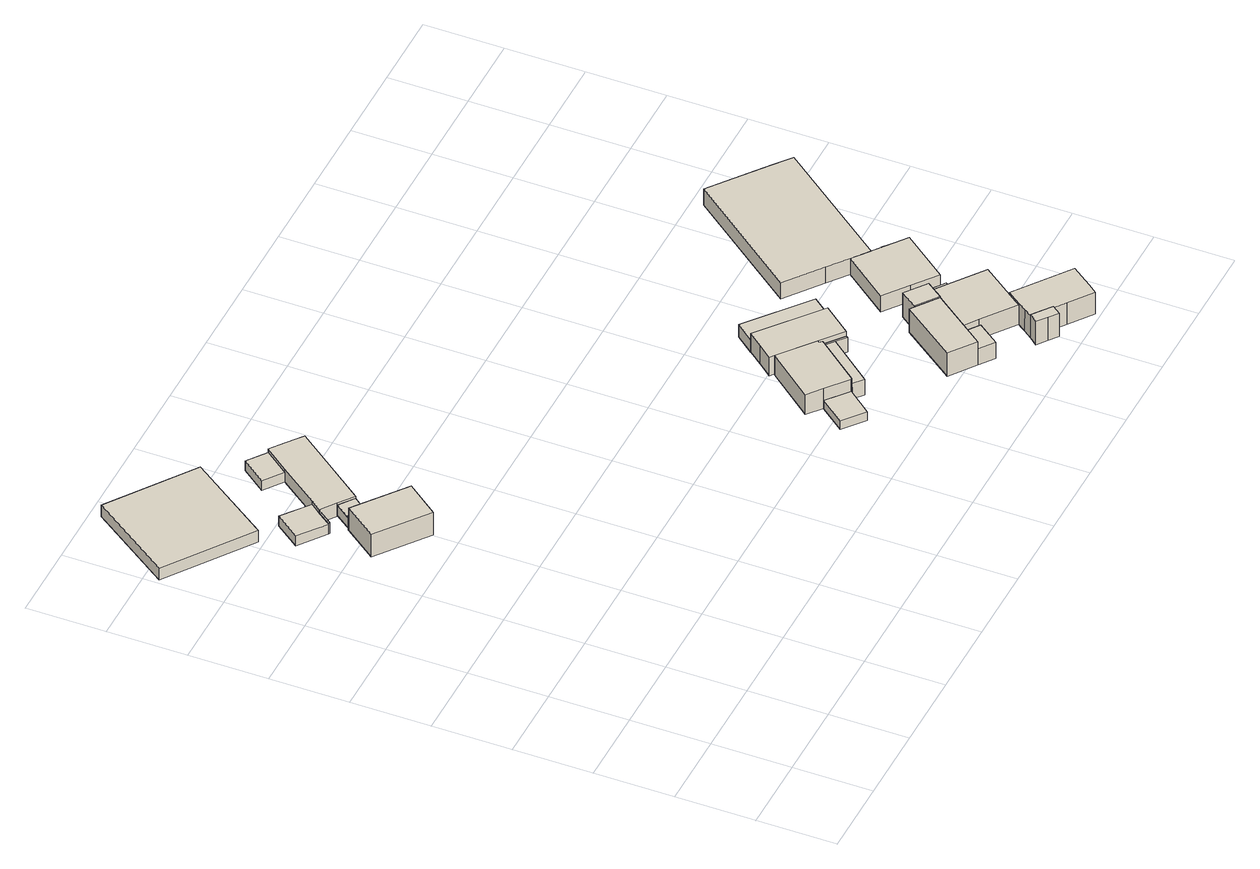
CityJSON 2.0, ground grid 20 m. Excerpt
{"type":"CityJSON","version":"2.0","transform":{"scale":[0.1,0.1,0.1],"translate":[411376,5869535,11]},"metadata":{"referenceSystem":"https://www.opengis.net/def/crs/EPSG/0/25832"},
"CityObjects":{
"building1":{"type":"Building","attributes":{"Gemeindeschluessel":"03454033","AbsoluteHoehe":"11.341","MittlereTraufHoehe":"13.467","Firsthoehe":"16.018","function":"31001_2000","roofType":"3100","measuredHeight":4.68},"address":[{"country":"Germany","locality":"Lorup"}],"geometry":[{"type":"MultiSurface","lod":"1","boundaries":[[[0,1,2,3]],[[4,5,6,7]],[[4,7,3,2]],[[5,4,2,1]],[[6,5,1,0]],[[7,6,0,3]]]}]},
"building2":{"type":"Building","attributes":{"Gemeindeschluessel":"03454033","AbsoluteHoehe":"12.081","MittlereTraufHoehe":"16.397","Firsthoehe":"21.059","function":"31001_1000","roofType":"3100","measuredHeight":8.98},"address":[{"country":"Germany","locality":"Lorup","thoroughfareNumber":"15","thoroughfareName":"Hilkenbrooker Straße"}],"children":["building2-1","building2-2"],"geometry":[{"type":"MultiSurface","lod":"1","boundaries":[[[8,9,10,11]],[[12,13,14,15]],[[12,15,11,10]],[[13,12,10,9]],[[8,14,16,17,18,19,20,9]],[[15,14,8,11]],[[17,16,21,18]],[[19,18,21,13,20]]]}]},
"building2-1":{"type":"BuildingPart","attributes":{"AbsoluteHoehe":"12.081","MittlereTraufHoehe":"15.14","Firsthoehe":"15.14","roofType":"1000","measuredHeight":3.06},"parents":["building2"],"geometry":[{"type":"MultiSurface","lod":"1","boundaries":[[[18,17,22,23]],[[24,16,21,25]],[[24,25,23,22]],[[16,24,22,17]],[[23,25,26,27]],[[18,21,16,17]],[[27,26,21,18]]]}]},
"building2-2":{"type":"BuildingPart","attributes":{"AbsoluteHoehe":"12.081","MittlereTraufHoehe":"16.397","Firsthoehe":"16.397","roofType":"1000","measuredHeight":4.32},"parents":["building2"],"geometry":[{"type":"MultiSurface","lod":"1","boundaries":[[[20,19,28,29]],[[26,21,13,30]],[[26,30,29,28]],[[19,18,27,28]],[[13,21,19,20]],[[30,13,20,29]],[[18,21,26,27]]]}]},
"building3":{"type":"Building","attributes":{"Gemeindeschluessel":"03454033","AbsoluteHoehe":"11.828","MittlereTraufHoehe":"15.415","Firsthoehe":"16.266","function":"31001_2000","roofType":"3100","measuredHeight":4.44},"address":[{"country":"Germany","locality":"Lorup"}],"children":["building3-1","building3-2","building3-3"],"geometry":[{"type":"MultiSurface","lod":"1","boundaries":[[[31,32,33,34,35,36,37,38,39]],[[40,41,42,43,44,45,46,47,48]],[[40,48,39,38]],[[41,40,38,37]],[[36,49,50,37]],[[35,51,52,36]],[[44,43,35,34]],[[33,53,54,34]],[[46,45,33,32]],[[47,46,32,31]],[[48,47,31,39]],[[49,42,41,50]],[[51,43,42,52]],[[53,45,44,54]]]}]},
"building3-1":{"type":"BuildingPart","attributes":{"AbsoluteHoehe":"11.828","MittlereTraufHoehe":"14.595","Firsthoehe":"14.595","roofType":"1000","measuredHeight":2.77},"parents":["building3"],"geometry":[{"type":"MultiSurface","lod":"1","boundaries":[[[54,53,55,56]],[[57,45,44,58]],[[57,58,56,55]],[[45,57,55,53]],[[58,44,54,56]],[[44,45,53,54]]]}]},
"building3-2":{"type":"BuildingPart","attributes":{"AbsoluteHoehe":"11.828","MittlereTraufHoehe":"15.038","Firsthoehe":"15.038","roofType":"1000","measuredHeight":3.21},"parents":["building3"],"geometry":[{"type":"MultiSurface","lod":"1","boundaries":[[[59,50,49,60]],[[42,41,61,62]],[[49,52,63,60]],[[61,41,50,59]],[[62,61,59,60]],[[42,62,63,52]],[[41,42,49,50]]]}]},
"building3-3":{"type":"BuildingPart","attributes":{"AbsoluteHoehe":"11.828","MittlereTraufHoehe":"14.744","Firsthoehe":"14.744","roofType":"1000","measuredHeight":2.92},"parents":["building3"],"geometry":[{"type":"MultiSurface","lod":"1","boundaries":[[[63,51,64,65]],[[66,43,62,67]],[[66,67,65,64]],[[43,66,64,51]],[[67,62,63,65]],[[52,42,43,51]],[[63,62,42,52]]]}]},
"building4":{"type":"Building","attributes":{"Gemeindeschluessel":"03454033","AbsoluteHoehe":"11.14","MittlereTraufHoehe":"13.613","Firsthoehe":"13.613","function":"31001_2000","roofType":"1000","measuredHeight":2.47},"address":[{"country":"Germany","locality":"Lorup"}],"geometry":[{"type":"MultiSurface","lod":"1","boundaries":[[[68,69,70,71]],[[72,73,74,75]],[[72,75,71,70]],[[73,72,70,69]],[[74,73,69,68]],[[75,74,68,71]]]}]},
"building5":{"type":"Building","attributes":{"Gemeindeschluessel":"03454033","AbsoluteHoehe":"11.246","MittlereTraufHoehe":"17.111","Firsthoehe":"17.111","function":"31001_2000","roofType":"1000","measuredHeight":5.87},"address":[{"country":"Germany","locality":"Lorup"}],"geometry":[{"type":"MultiSurface","lod":"1","boundaries":[[[76,77,78,79,80,81,82,83,84,85]],[[86,87,88,89,90,91,92,93,94,95]],[[86,95,85,84]],[[87,86,84,83]],[[88,87,83,82]],[[89,88,82,81]],[[90,89,81,80]],[[91,90,80,79]],[[92,91,79,78]],[[93,92,78,77]],[[94,93,77,76]],[[95,94,76,85]]]}]},
"building6":{"type":"Building","attributes":{"Gemeindeschluessel":"03454033","AbsoluteHoehe":"11.239","MittlereTraufHoehe":"15.752","Firsthoehe":"16.091","function":"51009_1610","roofType":"2100","measuredHeight":4.85},"address":[{"country":"Germany","locality":"Lorup"}],"children":["building6-1"],"geometry":[{"type":"MultiSurface","lod":"1","boundaries":[[[96,97,98,99]],[[100,101,102,88]],[[100,88,99,98]],[[101,100,98,97]],[[102,101,97,96]],[[99,88,89,103,104,96]],[[103,89,102,104]]]}]},
"building6-1":{"type":"BuildingPart","attributes":{"BezugspunktDach":"4000","AbsoluteHoehe":"11.239","MittlereTraufHoehe":"14.739","Firsthoehe":"14.739","measuredHeight":3.5},"parents":["building6"],"geometry":[{"type":"MultiSurface","lod":"1","boundaries":[[[104,103,105,106]],[[90,89,102,91]],[[90,91,106,105]],[[89,90,105,103]],[[91,102,104,106]],[[102,89,103,104]]]}]},
"building7":{"type":"Building","attributes":{"Gemeindeschluessel":"03454033","AbsoluteHoehe":"11.491","MittlereTraufHoehe":"16.359","Firsthoehe":"18.431","function":"31001_2000","roofType":"3100","measuredHeight":6.94},"address":[{"country":"Germany","locality":"Lorup"}],"children":["building7-1"],"geometry":[{"type":"MultiSurface","lod":"1","boundaries":[[[107,108,109,110,111,112,113,114]],[[115,116,117,118,119,120,121,122]],[[115,122,114,113]],[[116,115,113,112]],[[117,116,112,111]],[[118,117,111,110]],[[119,118,110,109]],[[120,119,109,108]],[[107,123,124,108]],[[122,121,107,114]],[[123,121,120,124]]]}]},
"building7-1":{"type":"BuildingPart","attributes":{"BezugspunktDach":"2200","AbsoluteHoehe":"11.491","MittlereTraufHoehe":"15.668","Firsthoehe":"15.668","measuredHeight":4.18},"parents":["building7"],"geometry":[{"type":"MultiSurface","lod":"1","boundaries":[[[125,126,127,124,123,128]],[[121,120,129,130,131,132]],[[121,132,128,123]],[[129,120,124,127]],[[130,129,127,126]],[[131,130,126,125]],[[132,131,125,128]],[[120,121,123,124]]]}]},
"building8":{"type":"Building","attributes":{"Gemeindeschluessel":"03454033","AbsoluteHoehe":"11.446","MittlereTraufHoehe":"15.073","Firsthoehe":"16.261","function":"51009_1610","roofType":"2100","measuredHeight":4.82},"address":[{"country":"Germany","locality":"Lorup"}],"geometry":[{"type":"MultiSurface","lod":"1","boundaries":[[[133,134,135,136]],[[137,138,139,140]],[[137,140,136,135]],[[138,137,135,134]],[[139,138,134,133]],[[140,139,133,136]]]}]},
"building9":{"type":"Building","attributes":{"Gemeindeschluessel":"03454033","AbsoluteHoehe":"11.761","MittlereTraufHoehe":"16.939","Firsthoehe":"20.547","function":"31001_2000","roofType":"3100","measuredHeight":8.79},"address":[{"country":"Germany","locality":"Lorup"}],"children":["building9-1","building9-2","building9-3"],"geometry":[{"type":"MultiSurface","lod":"1","boundaries":[[[141,142,143,144]],[[145,146,147,148]],[[143,149,150,151,148,144]],[[146,145,143,142]],[[147,146,142,141]],[[152,153,147,141]],[[149,145,151,150]],[[144,148,153,152]]]}]},
"building9-1":{"type":"BuildingPart","attributes":{"BezugspunktDach":"2200","AbsoluteHoehe":"11.761","MittlereTraufHoehe":"17.171","Firsthoehe":"17.171","measuredHeight":5.41},"parents":["building9"],"geometry":[{"type":"MultiSurface","lod":"1","boundaries":[[[154,155,156,157]],[[158,159,160,161]],[[159,158,156,155]],[[160,159,155,154]],[[161,160,154,157]],[[158,161,157,156]]]}]},
"building9-2":{"type":"BuildingPart","attributes":{"AbsoluteHoehe":"11.761","MittlereTraufHoehe":"17.496","Firsthoehe":"20.545","roofType":"3100","measuredHeight":8.78},"parents":["building9"],"geometry":[{"type":"MultiSurface","lod":"1","boundaries":[[[162,163,164,165]],[[166,158,148,153]],[[166,153,165,164]],[[158,166,164,163]],[[162,148,161,157,156,163]],[[165,152,144,162]],[[157,161,158,156]],[[152,153,148,144]]]}]},
"building9-3":{"type":"BuildingPart","attributes":{"AbsoluteHoehe":"11.761","MittlereTraufHoehe":"16.554","Firsthoehe":"18.658","roofType":"2100","measuredHeight":6.9},"parents":["building9"],"geometry":[{"type":"MultiSurface","lod":"1","boundaries":[[[149,167,168,150]],[[169,170,145,151]],[[169,151,150,168]],[[170,169,168,167]],[[145,170,167,149]],[[150,151,145,149]]]}]},
"building10":{"type":"Building","attributes":{"Gemeindeschluessel":"03454033","AbsoluteHoehe":"11.819","MittlereTraufHoehe":"16.282","Firsthoehe":"20.466","function":"31001_1000","roofType":"3100","measuredHeight":8.65},"address":[{"country":"Germany","locality":"Lorup","thoroughfareNumber":"13","thoroughfareName":"Hilkenbrooker Straße"}],"children":["building10-1","building10-2","building10-3"],"geometry":[{"type":"MultiSurface","lod":"1","boundaries":[[[171,172,173,174,175,176,177,178,179]],[[180,181,161,160,182,183,184,185,186]],[[178,187,188,179]],[[181,180,178,177]],[[161,181,177,176]],[[160,161,176,175]],[[182,160,175,174]],[[183,182,174,173]],[[184,183,173,172]],[[186,185,171,179]],[[187,180,186,188]],[[171,185,189,190]],[[190,189,184,172]]]}]},
"building10-1":{"type":"BuildingPart","attributes":{"AbsoluteHoehe":"11.819","MittlereTraufHoehe":"18.277","Firsthoehe":"19.917","roofType":"3100","measuredHeight":8.1},"parents":["building10"],"geometry":[{"type":"MultiSurface","lod":"1","boundaries":[[[191,192,193,194,195,196]],[[197,198,199,200,201,202]],[[197,202,196,195]],[[198,197,195,194]],[[193,203,204,194]],[[192,205,203,193]],[[201,200,192,191]],[[202,201,191,196]],[[203,199,198,204]],[[200,199,203,205]]]}]},
"building10-2":{"type":"BuildingPart","attributes":{"AbsoluteHoehe":"11.819","MittlereTraufHoehe":"17.535","Firsthoehe":"19.849","roofType":"3300","measuredHeight":8.03},"parents":["building10"],"geometry":[{"type":"MultiSurface","lod":"1","boundaries":[[[206,207,208,209,210,211,212,204,205,213]],[[200,198,214,189,184,215,216,217,218,219]],[[200,219,213,205]],[[214,198,204,212]],[[211,190,171,185,214,212]],[[210,172,190,211]],[[215,184,210,209]],[[216,215,209,208]],[[217,216,208,207]],[[218,217,207,206]],[[219,218,206,213]],[[204,198,199,203]],[[203,199,200,205]],[[190,189,185,171]],[[184,189,190,172]]]}]},
"building10-3":{"type":"BuildingPart","attributes":{"BezugspunktDach":"2200","AbsoluteHoehe":"11.819","MittlereTraufHoehe":"14.601","Firsthoehe":"14.601","measuredHeight":2.78},"parents":["building10"],"geometry":[{"type":"MultiSurface","lod":"1","boundaries":[[[220,188,187,221]],[[180,186,169,151]],[[180,151,221,187]],[[169,186,188,220]],[[151,169,220,221]],[[186,180,187,188]]]}]},
"building11":{"type":"Building","attributes":{"Gemeindeschluessel":"03454033","AbsoluteHoehe":"11.25","MittlereTraufHoehe":"15.503","Firsthoehe":"17.452","function":"31001_2000","roofType":"3100","measuredHeight":6.2},"address":[{"country":"Germany","locality":"Lorup"}],"children":["building11-1","building11-2","building11-3"],"geometry":[{"type":"MultiSurface","lod":"1","boundaries":[[[222,223,224,225,226,227,228,229,230]],[[231,232,233,234,235,236,237,238,239]],[[229,240,241,230]],[[233,232,228,227]],[[234,233,227,226]],[[235,234,226,225]],[[236,235,225,224]],[[237,236,224,223]],[[238,237,223,222]],[[239,238,222,230]],[[240,231,239,241]],[[228,232,231,229]]]}]},
"building11-1":{"type":"BuildingPart","attributes":{"AbsoluteHoehe":"11.25","MittlereTraufHoehe":"15.342","Firsthoehe":"15.342","roofType":"1000","measuredHeight":4.09},"parents":["building11"],"geometry":[{"type":"MultiSurface","lod":"1","boundaries":[[[242,243,244,245]],[[246,247,242,245]],[[243,247,246,244]]]}]},
"building11-2":{"type":"BuildingPart","attributes":{"AbsoluteHoehe":"11.25","MittlereTraufHoehe":"15.639","Firsthoehe":"17.069","roofType":"3100","measuredHeight":5.82},"parents":["building11"],"geometry":[{"type":"MultiSurface","lod":"1","boundaries":[[[248,249,250,228,251,252]],[[253,232,254,255,256,257]],[[253,257,252,251]],[[232,253,251,228]],[[250,258,240,229]],[[249,259,258,250]],[[256,255,249,248]],[[257,256,248,252]],[[229,231,232,228]],[[258,254,231,240]],[[255,254,258,259]]]}]},
"building11-3":{"type":"BuildingPart","attributes":{"BezugspunktDach":"2200","AbsoluteHoehe":"11.25","MittlereTraufHoehe":"14.562","Firsthoehe":"14.562","measuredHeight":3.31},"parents":["building11"],"geometry":[{"type":"MultiSurface","lod":"1","boundaries":[[[259,260,244,243,241,240]],[[239,247,246,261,255,231]],[[247,239,241,243]],[[261,246,244,260]],[[255,261,260,259]],[[239,231,240,241]],[[246,247,243,244]],[[240,231,254,258]],[[258,254,255,259]]]}]}
},
"vertices":[
[156,1771,37],[9,1563,37],[220,1413,37],[367,1621,37],[220,1413,3],[9,1563,3],[156,1771,3],[367,1621,3],
[458,1142,77],[331,1239,77],[268,1156,77],[394,1059,77],[268,1156,11],[331,1239,11],[458,1142,11],[394,1059,11],[370,1210,11],[370,1210,41],[333,1238,41],[333,1238,54],[331,1239,54],[333,1238,11],
[406,1256,41],[368,1284,41],[406,1256,11],[368,1284,11],[335,1240,11],[335,1240,41],
[335,1240,54],[332,1241,54],[332,1241,11],
[550,1445,47],[513,1474,47],[476,1502,47],[428,1440,47],[352,1339,47],[330,1312,47],[333,1310,47],[368,1284,47],[406,1256,47],[368,1284,8],[333,1310,8],[330,1312,8],[352,1339,8],[428,1440,8],[476,1502,8],[513,1474,8],[550,1445,8],[406,1256,8],[330,1312,40],[333,1310,40],[352,1339,37],[330,1312,37],[476,1502,36],[428,1440,36],
[428,1538,36],[380,1476,36],[428,1538,8],[380,1476,8],
[307,1275,40],[304,1277,40],[307,1275,8],[304,1277,8],[304,1277,37],
[284,1391,37],[237,1328,37],[284,1391,8],[237,1328,8],
[1109,375,26],[1162,332,26],[1213,394,26],[1159,438,26],[1213,394,1],[1162,332,1],[1109,375,1],[1159,438,1],
[1123,467,61],[1159,438,61],[1213,394,61],[1214,393,61],[1215,395,61],[1216,395,61],[1307,507,61],[1300,513,61],[1304,517,61],[1219,586,61],[1304,517,2],[1300,513,2],[1307,507,2],[1216,395,2],[1215,395,2],[1214,393,2],[1213,394,2],[1159,438,2],[1123,467,2],[1219,586,2],
[1215,393,48],[1239,373,48],[1332,487,48],[1307,507,48],[1332,487,2],[1239,373,2],[1215,393,2],[1216,395,37],[1215,393,37],
[1215,395,37],[1214,393,37],
[1304,517,60],[1360,472,60],[1389,508,60],[1418,544,60],[1267,666,60],[1238,630,60],[1209,594,60],[1219,586,60],[1209,594,5],[1238,630,5],[1267,666,5],[1418,544,5],[1389,508,5],[1360,472,5],[1304,517,5],[1219,586,5],[1304,517,47],[1360,472,47],
[1307,507,47],[1332,487,47],[1356,467,47],[1300,513,47],[1356,467,5],[1332,487,5],[1307,507,5],[1300,513,5],
[1418,544,41],[1455,590,41],[1304,712,41],[1267,666,41],[1304,712,4],[1455,590,4],[1418,544,4],[1267,666,4],
[1471,366,77],[1367,226,77],[1430,179,77],[1535,319,77],[1430,179,8],[1367,226,8],[1471,366,8],[1535,319,8],[1430,179,56],[1471,234,56],[1471,234,8],[1481,359,77],[1481,359,8],
[1598,327,62],[1603,334,62],[1566,361,62],[1561,354,62],[1566,361,8],[1603,334,8],[1598,327,8],[1561,354,8],
[1535,319,80],[1566,361,80],[1513,401,80],[1481,359,80],[1513,401,8],
[1467,151,56],[1508,207,56],[1508,207,8],[1467,151,8],
[1596,152,65],[1620,185,65],[1638,209,65],[1680,266,65],[1598,327,65],[1561,354,65],[1519,298,65],[1477,241,65],[1514,214,65],[1477,241,8],[1519,298,8],[1680,266,8],[1638,209,8],[1620,185,8],[1596,152,8],[1514,214,8],[1477,241,36],[1514,214,36],[1604,164,8],[1604,164,65],
[1595,52,77],[1611,74,77],[1587,92,77],[1564,109,77],[1547,88,77],[1571,70,77],[1547,88,8],[1564,109,8],[1587,92,8],[1611,74,8],[1595,52,8],[1571,70,8],[1587,92,73],[1564,109,73],[1611,74,73],
[1698,9,73],[1716,32,73],[1737,61,73],[1755,85,73],[1620,185,73],[1604,164,73],[1580,131,73],[1639,53,73],[1580,131,8],[1755,85,8],[1737,61,8],[1716,32,8],[1698,9,8],[1639,53,8],
[1508,207,36],[1471,234,36],
[1871,829,50],[1829,862,50],[1780,900,50],[1689,970,50],[1464,680,50],[1556,610,50],[1605,572,50],[1647,539,50],[1652,545,50],[1647,539,2],[1605,572,2],[1556,610,2],[1464,680,2],[1689,970,2],[1780,900,2],[1829,862,2],[1871,829,2],[1652,545,2],[1647,539,36],[1652,545,36],
[1676,527,43],[1676,527,36],[1692,514,36],[1692,514,43],[1692,514,2],[1676,527,2],
[1635,363,50],[1725,479,50],[1665,525,50],[1515,456,50],[1575,410,50],[1515,456,2],[1665,525,2],[1725,479,2],[1635,363,2],[1575,410,2],[1665,525,36],[1725,479,36],
[1729,485,36],[1729,485,2]
]}
